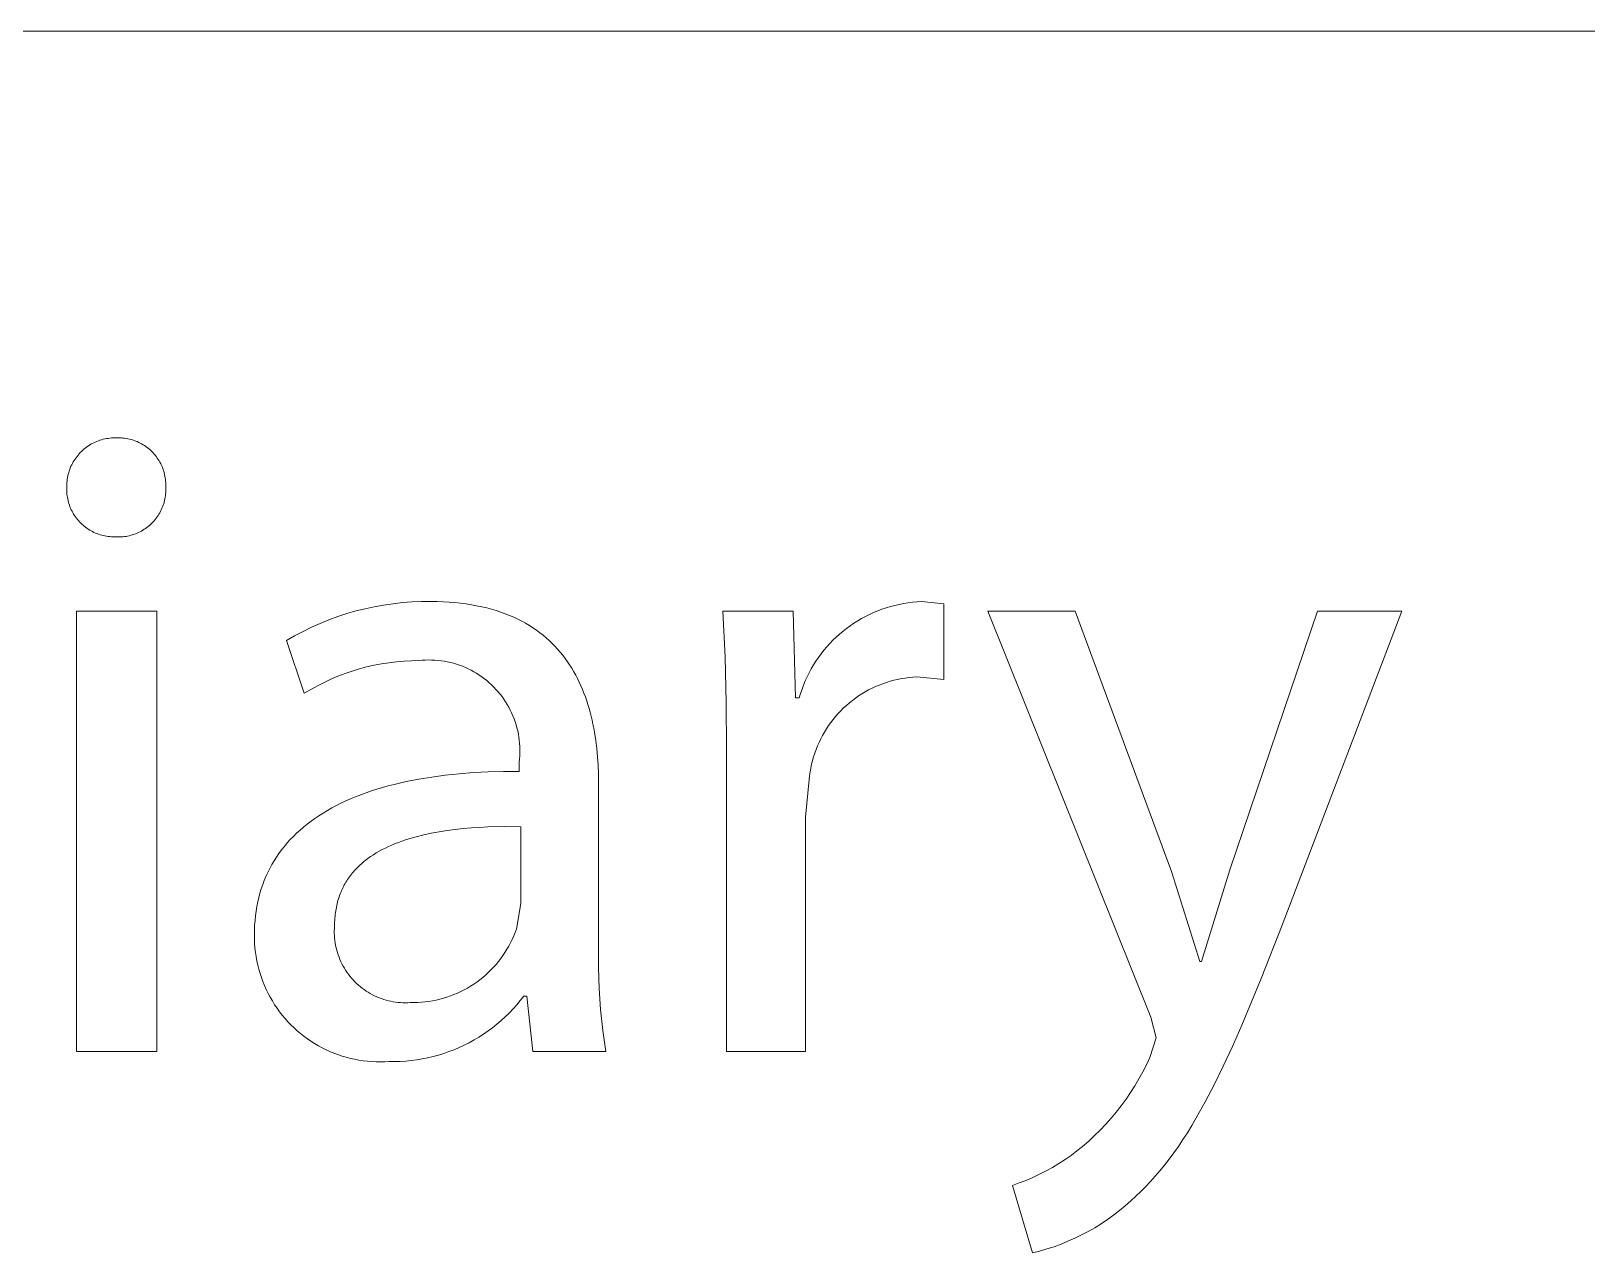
# Model space of a CAD drawing. Header units: millimetres. Extents: x -665 to 1920, y -373 to 1434.
# Drawn here: x 1763.02 to 1807.29, y -118.64 to -83.88 of the extents above; entities that cross this region are included whole.
import ezdxf

# ---------------------------------------------------------------- set-up
doc = ezdxf.new("R2010")
doc.units = ezdxf.units.MM
doc.header["$MEASUREMENT"] = 0
doc.layers.add('Domyślny', color=7, linetype='Continuous', true_color=0x000000)

msp = doc.modelspace()

# ---------------------------------------------------------------- linework, layer by layer
at = {"layer": 'Domyślny', "color": 18, "lineweight": 15, "true_color": 0x000000}
for p, q in [((1918.032, -83.877), (943.275, -83.877)), ((1764.722, -95.634), (1764.764, -95.611)), ((1764.764, -95.611), (1764.806, -95.589)), ((1764.806, -95.589), (1764.849, -95.569)), ((1764.849, -95.569), (1764.893, -95.551)), ((1764.893, -95.551), (1764.938, -95.533)), ((1764.938, -95.533), (1764.983, -95.518)), ((1764.983, -95.518), (1765.028, -95.504)), ((1765.028, -95.504), (1765.074, -95.491)), ((1765.074, -95.491), (1765.12, -95.48)), ((1765.12, -95.48), (1765.167, -95.471)), ((1765.167, -95.471), (1765.214, -95.464)), ((1765.214, -95.464), (1765.261, -95.458)), ((1765.261, -95.458), (1765.309, -95.453)), ((1765.309, -95.453), (1765.356, -95.451)), ((1765.356, -95.451), (1765.404, -95.45)), ((1765.404, -95.45), (1765.451, -95.45)), ((1765.451, -95.45), (1765.498, -95.449)), ((1765.498, -95.449), (1765.545, -95.449)), ((1765.545, -95.449), (1765.591, -95.451)), ((1765.591, -95.451), (1765.638, -95.455)), ((1765.638, -95.455), (1765.684, -95.46)), ((1765.684, -95.46), (1765.731, -95.467)), ((1765.731, -95.467), (1765.777, -95.475)), ((1765.777, -95.475), (1765.822, -95.485)), ((1765.822, -95.485), (1765.867, -95.497)), ((1765.867, -95.497), (1765.912, -95.51)), ((1765.912, -95.51), (1765.957, -95.524)), ((1765.957, -95.524), (1766, -95.541)), ((1766, -95.541), (1766.044, -95.558)), ((1766.044, -95.558), (1766.086, -95.578)), ((1766.086, -95.578), (1766.128, -95.598)), ((1766.128, -95.598), (1766.169, -95.62)), ((1766.169, -95.62), (1766.209, -95.644)), ((1764.248, -96.093), (1764.274, -96.053)), ((1764.274, -96.053), (1764.301, -96.014)), ((1764.301, -96.014), (1764.33, -95.976)), ((1764.33, -95.976), (1764.36, -95.939)), ((1764.36, -95.939), (1764.391, -95.903)), ((1764.391, -95.903), (1764.423, -95.868)), ((1764.423, -95.868), (1764.457, -95.834)), ((1764.457, -95.834), (1764.492, -95.802)), ((1764.492, -95.802), (1764.528, -95.771)), ((1764.528, -95.771), (1764.565, -95.741)), ((1764.565, -95.741), (1764.603, -95.712)), ((1764.603, -95.712), (1764.642, -95.685)), ((1764.642, -95.685), (1764.682, -95.659)), ((1764.682, -95.659), (1764.722, -95.634)), ((1766.209, -95.644), (1766.249, -95.669)), ((1766.249, -95.669), (1766.288, -95.695)), ((1766.288, -95.695), (1766.325, -95.723)), ((1766.325, -95.723), (1766.362, -95.751)), ((1766.362, -95.751), (1766.398, -95.782)), ((1766.398, -95.782), (1766.432, -95.813)), ((1766.432, -95.813), (1766.466, -95.846)), ((1766.466, -95.846), (1766.498, -95.879)), ((1766.498, -95.879), (1766.529, -95.914)), ((1766.529, -95.914), (1766.559, -95.95)), ((1766.559, -95.95), (1766.588, -95.987)), ((1766.588, -95.987), (1766.615, -96.025)), ((1766.615, -96.025), (1766.641, -96.063)), ((1766.641, -96.063), (1766.666, -96.103)), ((1764.069, -96.531), (1764.08, -96.485)), ((1764.08, -96.485), (1764.093, -96.439)), ((1764.093, -96.439), (1764.107, -96.394)), ((1764.107, -96.394), (1764.122, -96.349)), ((1764.122, -96.349), (1764.139, -96.304)), ((1764.139, -96.304), (1764.158, -96.26)), ((1764.158, -96.26), (1764.178, -96.217)), ((1764.178, -96.217), (1764.2, -96.175)), ((1764.2, -96.175), (1764.223, -96.133)), ((1764.223, -96.133), (1764.248, -96.093)), ((1766.666, -96.103), (1766.689, -96.144)), ((1766.689, -96.144), (1766.711, -96.185)), ((1766.711, -96.185), (1766.731, -96.227)), ((1766.731, -96.227), (1766.75, -96.269)), ((1766.75, -96.269), (1766.768, -96.313)), ((1766.768, -96.313), (1766.784, -96.357)), ((1766.784, -96.357), (1766.798, -96.401)), ((1766.798, -96.401), (1766.811, -96.446)), ((1766.811, -96.446), (1766.822, -96.491)), ((1766.822, -96.491), (1766.832, -96.537)), ((1764.038, -96.909), (1764.039, -96.862)), ((1764.038, -96.955), (1764.038, -96.909)), ((1764.039, -96.815), (1764.04, -96.767)), ((1764.039, -96.862), (1764.039, -96.815)), ((1764.04, -96.767), (1764.042, -96.72)), ((1764.042, -96.72), (1764.047, -96.672)), ((1764.047, -96.672), (1764.053, -96.625)), ((1764.053, -96.625), (1764.06, -96.578)), ((1764.06, -96.578), (1764.069, -96.531)), ((1766.832, -96.537), (1766.84, -96.583)), ((1766.84, -96.583), (1766.847, -96.629)), ((1766.847, -96.629), (1766.852, -96.676)), ((1766.852, -96.676), (1766.855, -96.722)), ((1766.855, -96.722), (1766.856, -96.769)), ((1766.856, -96.816), (1766.855, -96.862)), ((1766.855, -96.862), (1766.856, -96.909)), ((1766.856, -96.769), (1766.856, -96.816)), ((1766.856, -96.909), (1766.856, -96.956)), ((1764.041, -97.002), (1764.038, -96.955)), ((1764.044, -97.048), (1764.041, -97.002)), ((1764.049, -97.095), (1764.044, -97.048)), ((1764.056, -97.141), (1764.049, -97.095)), ((1764.065, -97.186), (1764.056, -97.141)), ((1764.075, -97.232), (1764.065, -97.186)), ((1764.086, -97.277), (1764.075, -97.232)), ((1764.099, -97.322), (1764.086, -97.277)), ((1764.114, -97.366), (1764.099, -97.322)), ((1764.13, -97.409), (1764.114, -97.366)), ((1766.781, -97.367), (1766.765, -97.411)), ((1766.796, -97.323), (1766.781, -97.367)), ((1766.809, -97.278), (1766.796, -97.323)), ((1766.82, -97.233), (1766.809, -97.278)), ((1766.83, -97.187), (1766.82, -97.233)), ((1766.839, -97.141), (1766.83, -97.187)), ((1766.845, -97.095), (1766.839, -97.141)), ((1766.85, -97.049), (1766.845, -97.095)), ((1766.854, -97.002), (1766.85, -97.049)), ((1766.856, -96.956), (1766.854, -97.002)), ((1764.148, -97.452), (1764.13, -97.409)), ((1764.167, -97.495), (1764.148, -97.452)), ((1764.188, -97.536), (1764.167, -97.495)), ((1764.21, -97.577), (1764.188, -97.536)), ((1764.233, -97.618), (1764.21, -97.577)), ((1764.258, -97.657), (1764.233, -97.618)), ((1764.284, -97.696), (1764.258, -97.657)), ((1764.312, -97.733), (1764.284, -97.696)), ((1764.34, -97.77), (1764.312, -97.733)), ((1764.37, -97.805), (1764.34, -97.77)), ((1764.402, -97.84), (1764.37, -97.805)), ((1766.525, -97.808), (1766.493, -97.843)), ((1766.555, -97.773), (1766.525, -97.808)), ((1766.584, -97.736), (1766.555, -97.773)), ((1766.611, -97.698), (1766.584, -97.736)), ((1766.637, -97.66), (1766.611, -97.698)), ((1766.662, -97.62), (1766.637, -97.66)), ((1766.685, -97.58), (1766.662, -97.62)), ((1766.708, -97.539), (1766.685, -97.58)), ((1766.728, -97.497), (1766.708, -97.539)), ((1766.747, -97.454), (1766.728, -97.497)), ((1766.765, -97.411), (1766.747, -97.454)), ((1764.434, -97.873), (1764.402, -97.84)), ((1764.468, -97.905), (1764.434, -97.873)), ((1764.502, -97.937), (1764.468, -97.905)), ((1764.538, -97.966), (1764.502, -97.937)), ((1764.575, -97.995), (1764.538, -97.966)), ((1764.612, -98.022), (1764.575, -97.995)), ((1764.651, -98.048), (1764.612, -98.022)), ((1764.69, -98.073), (1764.651, -98.048)), ((1764.731, -98.096), (1764.69, -98.073)), ((1764.772, -98.118), (1764.731, -98.096)), ((1764.813, -98.139), (1764.772, -98.118)), ((1764.856, -98.158), (1764.813, -98.139)), ((1764.899, -98.175), (1764.856, -98.158)), ((1764.943, -98.191), (1764.899, -98.175)), ((1764.987, -98.206), (1764.943, -98.191)), ((1765.032, -98.219), (1764.987, -98.206)), ((1765.077, -98.23), (1765.032, -98.219)), ((1765.122, -98.24), (1765.077, -98.23)), ((1765.168, -98.248), (1765.122, -98.24)), ((1765.214, -98.255), (1765.168, -98.248)), ((1765.26, -98.26), (1765.214, -98.255)), ((1765.307, -98.264), (1765.26, -98.26)), ((1765.353, -98.266), (1765.307, -98.264)), ((1765.4, -98.266), (1765.353, -98.266)), ((1765.446, -98.269), (1765.4, -98.266)), ((1765.493, -98.27), (1765.446, -98.269)), ((1765.54, -98.27), (1765.493, -98.27)), ((1765.586, -98.268), (1765.54, -98.27)), ((1765.633, -98.265), (1765.586, -98.268)), ((1765.679, -98.26), (1765.633, -98.265)), ((1765.725, -98.253), (1765.679, -98.26)), ((1765.771, -98.245), (1765.725, -98.253)), ((1765.817, -98.235), (1765.771, -98.245)), ((1765.862, -98.223), (1765.817, -98.235)), ((1765.907, -98.21), (1765.862, -98.223)), ((1765.951, -98.196), (1765.907, -98.21)), ((1765.995, -98.18), (1765.951, -98.196)), ((1766.038, -98.162), (1765.995, -98.18)), ((1766.081, -98.143), (1766.038, -98.162)), ((1766.123, -98.123), (1766.081, -98.143)), ((1766.164, -98.101), (1766.123, -98.123)), ((1766.204, -98.077), (1766.164, -98.101)), ((1766.244, -98.052), (1766.204, -98.077)), ((1766.282, -98.026), (1766.244, -98.052)), ((1766.32, -97.999), (1766.282, -98.026)), ((1766.357, -97.97), (1766.32, -97.999)), ((1766.393, -97.94), (1766.357, -97.97)), ((1766.427, -97.909), (1766.393, -97.94)), ((1766.461, -97.877), (1766.427, -97.909)), ((1766.493, -97.843), (1766.461, -97.877)), ((1764.315, -100.384), (1766.597, -100.384)), ((1764.315, -112.913), (1764.315, -100.384)), ((1766.597, -100.384), (1766.597, -112.913)), ((1771.751, -100.535), (1772.007, -100.451)), ((1772.007, -100.451), (1772.266, -100.376)), ((1772.266, -100.376), (1772.527, -100.31)), ((1772.527, -100.31), (1772.79, -100.254)), ((1772.79, -100.254), (1773.055, -100.206)), ((1773.055, -100.206), (1773.322, -100.168)), ((1773.322, -100.168), (1773.59, -100.139)), ((1773.59, -100.139), (1773.859, -100.119)), ((1773.859, -100.119), (1774.128, -100.109)), ((1774.128, -100.109), (1774.397, -100.108)), ((1774.397, -100.108), (1774.575, -100.11)), ((1774.575, -100.11), (1774.748, -100.115)), ((1774.748, -100.115), (1774.917, -100.125)), ((1774.917, -100.125), (1775.082, -100.138)), ((1775.082, -100.138), (1775.243, -100.154)), ((1775.243, -100.154), (1775.4, -100.174)), ((1775.4, -100.174), (1775.553, -100.198)), ((1775.553, -100.198), (1775.702, -100.225)), ((1775.702, -100.225), (1775.847, -100.255)), ((1775.847, -100.255), (1775.989, -100.289)), ((1775.989, -100.289), (1776.126, -100.325)), ((1776.126, -100.325), (1776.26, -100.365)), ((1776.26, -100.365), (1776.39, -100.408)), ((1776.39, -100.408), (1776.517, -100.454)), ((1776.517, -100.454), (1776.64, -100.503)), ((1782.77, -101.687), (1782.704, -100.385)), ((1782.704, -100.385), (1784.71, -100.385)), ((1784.71, -100.385), (1784.779, -102.848)), ((1786.767, -100.532), (1786.881, -100.475)), ((1786.881, -100.475), (1786.997, -100.422)), ((1786.997, -100.422), (1787.116, -100.372)), ((1787.116, -100.372), (1787.235, -100.327)), ((1787.235, -100.327), (1787.356, -100.286)), ((1787.356, -100.286), (1787.479, -100.249)), ((1787.479, -100.249), (1787.602, -100.216)), ((1787.602, -100.216), (1787.727, -100.188)), ((1787.727, -100.188), (1787.853, -100.164)), ((1787.853, -100.164), (1787.979, -100.144)), ((1787.979, -100.144), (1788.106, -100.128)), ((1788.106, -100.128), (1788.233, -100.117)), ((1788.233, -100.117), (1788.361, -100.11)), ((1788.361, -100.11), (1788.998, -100.17)), ((1788.998, -100.17), (1788.998, -102.322)), ((1794.882, -111.931), (1790.25, -100.384)), ((1790.25, -100.384), (1792.729, -100.384)), ((1792.729, -100.384), (1795.476, -107.789)), ((1797.138, -107.738), (1799.627, -100.384)), ((1802.029, -100.384), (1798.619, -109.314)), ((1799.627, -100.384), (1802.029, -100.384)), ((1770.761, -100.957), (1771.003, -100.839)), ((1771.003, -100.839), (1771.248, -100.729)), ((1771.248, -100.729), (1771.498, -100.627)), ((1771.498, -100.627), (1771.751, -100.535)), ((1776.64, -100.503), (1776.759, -100.555)), ((1776.759, -100.555), (1776.875, -100.609)), ((1776.875, -100.609), (1776.987, -100.667)), ((1776.987, -100.667), (1777.096, -100.727)), ((1777.096, -100.727), (1777.201, -100.79)), ((1777.201, -100.79), (1777.304, -100.855)), ((1777.304, -100.855), (1777.402, -100.923)), ((1777.402, -100.923), (1777.498, -100.993)), ((1786.127, -100.953), (1786.227, -100.874)), ((1786.227, -100.874), (1786.33, -100.798)), ((1786.33, -100.798), (1786.436, -100.726)), ((1786.436, -100.726), (1786.544, -100.658)), ((1786.544, -100.658), (1786.654, -100.593)), ((1786.654, -100.593), (1786.767, -100.532)), ((1770.29, -101.219), (1770.523, -101.084)), ((1770.798, -102.717), (1770.29, -101.219)), ((1770.523, -101.084), (1770.761, -100.957)), ((1777.498, -100.993), (1777.59, -101.066)), ((1777.59, -101.066), (1777.68, -101.141)), ((1777.68, -101.141), (1777.766, -101.218)), ((1777.766, -101.218), (1777.849, -101.298)), ((1777.849, -101.298), (1777.929, -101.38)), ((1777.929, -101.38), (1778.006, -101.463)), ((1785.667, -101.397), (1785.753, -101.302)), ((1785.753, -101.302), (1785.842, -101.21)), ((1785.842, -101.21), (1785.934, -101.121)), ((1785.934, -101.121), (1786.029, -101.035)), ((1786.029, -101.035), (1786.127, -100.953)), ((1773.418, -101.821), (1773.205, -101.847)), ((1773.632, -101.802), (1773.418, -101.821)), ((1773.846, -101.791), (1773.632, -101.802)), ((1774.061, -101.787), (1773.846, -101.791)), ((1774.151, -101.778), (1774.061, -101.787)), ((1774.24, -101.773), (1774.151, -101.778)), ((1774.33, -101.77), (1774.24, -101.773)), ((1774.42, -101.771), (1774.33, -101.77)), ((1774.51, -101.775), (1774.42, -101.771)), ((1774.6, -101.782), (1774.51, -101.775)), ((1774.689, -101.792), (1774.6, -101.782)), ((1774.778, -101.806), (1774.689, -101.792)), ((1774.866, -101.822), (1774.778, -101.806)), ((1774.954, -101.841), (1774.866, -101.822)), ((1778.006, -101.463), (1778.08, -101.549)), ((1778.08, -101.549), (1778.151, -101.637)), ((1778.151, -101.637), (1778.219, -101.727)), ((1778.219, -101.727), (1778.285, -101.818)), ((1778.285, -101.818), (1778.347, -101.911)), ((1782.804, -102.991), (1782.77, -101.687)), ((1785.29, -101.912), (1785.358, -101.804)), ((1785.358, -101.804), (1785.43, -101.699)), ((1785.43, -101.699), (1785.506, -101.595)), ((1785.506, -101.595), (1785.585, -101.495)), ((1785.585, -101.495), (1785.667, -101.397)), ((1771.755, -102.233), (1771.557, -102.316)), ((1771.956, -102.156), (1771.755, -102.233)), ((1772.159, -102.087), (1771.956, -102.156)), ((1772.365, -102.024), (1772.159, -102.087)), ((1772.572, -101.969), (1772.365, -102.024)), ((1772.782, -101.921), (1772.572, -101.969)), ((1772.993, -101.88), (1772.782, -101.921)), ((1773.205, -101.847), (1772.993, -101.88)), ((1775.041, -101.864), (1774.954, -101.841)), ((1775.127, -101.889), (1775.041, -101.864)), ((1775.213, -101.918), (1775.127, -101.889)), ((1775.297, -101.949), (1775.213, -101.918)), ((1775.38, -101.984), (1775.297, -101.949)), ((1775.462, -102.021), (1775.38, -101.984)), ((1775.542, -102.061), (1775.462, -102.021)), ((1775.621, -102.104), (1775.542, -102.061)), ((1775.699, -102.149), (1775.621, -102.104)), ((1775.775, -102.198), (1775.699, -102.149)), ((1775.849, -102.249), (1775.775, -102.198)), ((1775.921, -102.302), (1775.849, -102.249)), ((1778.347, -101.911), (1778.407, -102.006)), ((1778.407, -102.006), (1778.465, -102.103)), ((1778.465, -102.103), (1778.52, -102.201)), ((1778.52, -102.201), (1778.572, -102.301)), ((1785.054, -102.366), (1785.107, -102.25)), ((1785.107, -102.25), (1785.164, -102.135)), ((1785.164, -102.135), (1785.225, -102.023)), ((1785.225, -102.023), (1785.29, -101.912)), ((1788.114, -102.26), (1788.004, -102.27)), ((1788.223, -102.254), (1788.114, -102.26)), ((1788.998, -102.322), (1788.223, -102.254)), ((1770.982, -102.607), (1770.798, -102.717)), ((1771.171, -102.503), (1770.982, -102.607)), ((1771.362, -102.406), (1771.171, -102.503)), ((1771.557, -102.316), (1771.362, -102.406)), ((1775.992, -102.358), (1775.921, -102.302)), ((1776.06, -102.416), (1775.992, -102.358)), ((1776.126, -102.477), (1776.06, -102.416)), ((1776.191, -102.54), (1776.126, -102.477)), ((1776.252, -102.605), (1776.191, -102.54)), ((1776.312, -102.672), (1776.252, -102.605)), ((1776.369, -102.741), (1776.312, -102.672)), ((1778.572, -102.301), (1778.621, -102.402)), ((1778.621, -102.402), (1778.668, -102.505)), ((1778.668, -102.505), (1778.713, -102.609)), ((1778.713, -102.609), (1778.755, -102.715)), ((1784.919, -102.725), (1784.96, -102.604)), ((1784.96, -102.604), (1785.005, -102.484)), ((1785.005, -102.484), (1785.054, -102.366)), ((1786.759, -102.676), (1786.664, -102.733)), ((1786.855, -102.623), (1786.759, -102.676)), ((1786.953, -102.573), (1786.855, -102.623)), ((1787.053, -102.527), (1786.953, -102.573)), ((1787.154, -102.484), (1787.053, -102.527)), ((1787.256, -102.444), (1787.154, -102.484)), ((1787.36, -102.409), (1787.256, -102.444)), ((1787.465, -102.376), (1787.36, -102.409)), ((1787.572, -102.348), (1787.465, -102.376)), ((1787.679, -102.323), (1787.572, -102.348)), ((1787.787, -102.301), (1787.679, -102.323)), ((1787.895, -102.284), (1787.787, -102.301)), ((1788.004, -102.27), (1787.895, -102.284)), ((1776.424, -102.813), (1776.369, -102.741)), ((1776.477, -102.886), (1776.424, -102.813)), ((1776.526, -102.961), (1776.477, -102.886)), ((1776.573, -103.037), (1776.526, -102.961)), ((1776.618, -103.115), (1776.573, -103.037)), ((1776.659, -103.195), (1776.618, -103.115)), ((1778.755, -102.715), (1778.795, -102.821)), ((1778.795, -102.821), (1778.833, -102.929)), ((1778.833, -102.929), (1778.868, -103.038)), ((1778.868, -103.038), (1778.901, -103.147)), ((1778.901, -103.147), (1778.932, -103.258)), ((1782.807, -104.294), (1782.804, -102.991)), ((1784.779, -102.848), (1784.882, -102.848)), ((1784.882, -102.848), (1784.919, -102.725)), ((1786.144, -103.136), (1786.066, -103.213)), ((1786.225, -103.061), (1786.144, -103.136)), ((1786.308, -102.99), (1786.225, -103.061)), ((1786.394, -102.921), (1786.308, -102.99)), ((1786.482, -102.855), (1786.394, -102.921)), ((1786.572, -102.792), (1786.482, -102.855)), ((1786.664, -102.733), (1786.572, -102.792)), ((1776.698, -103.276), (1776.659, -103.195)), ((1776.734, -103.359), (1776.698, -103.276)), ((1776.767, -103.442), (1776.734, -103.359)), ((1776.798, -103.527), (1776.767, -103.442)), ((1776.825, -103.613), (1776.798, -103.527)), ((1778.932, -103.258), (1778.961, -103.37)), ((1778.961, -103.37), (1778.988, -103.482)), ((1778.988, -103.482), (1779.012, -103.596)), ((1785.781, -103.548), (1785.717, -103.637)), ((1785.848, -103.46), (1785.781, -103.548)), ((1785.917, -103.376), (1785.848, -103.46)), ((1785.99, -103.293), (1785.917, -103.376)), ((1786.066, -103.213), (1785.99, -103.293)), ((1776.849, -103.699), (1776.825, -103.613)), ((1776.87, -103.787), (1776.849, -103.699)), ((1776.888, -103.875), (1776.87, -103.787)), ((1776.903, -103.963), (1776.888, -103.875)), ((1776.915, -104.052), (1776.903, -103.963)), ((1779.012, -103.596), (1779.035, -103.71)), ((1779.035, -103.71), (1779.056, -103.825)), ((1779.056, -103.825), (1779.091, -104.056)), ((1785.493, -104.016), (1785.446, -104.115)), ((1785.544, -103.918), (1785.493, -104.016)), ((1785.599, -103.823), (1785.544, -103.918)), ((1785.656, -103.729), (1785.599, -103.823)), ((1785.717, -103.637), (1785.656, -103.729)), ((1776.924, -104.142), (1776.915, -104.052)), ((1776.93, -104.232), (1776.924, -104.142)), ((1776.928, -104.501), (1776.932, -104.411)), ((1776.932, -104.321), (1776.93, -104.232)), ((1776.932, -104.411), (1776.932, -104.321)), ((1779.091, -104.056), (1779.12, -104.289)), ((1779.12, -104.289), (1779.141, -104.524)), ((1782.807, -112.914), (1782.807, -104.294)), ((1785.324, -104.421), (1785.291, -104.526)), ((1785.361, -104.318), (1785.324, -104.421)), ((1785.402, -104.216), (1785.361, -104.318)), ((1785.446, -104.115), (1785.402, -104.216)), ((1776.911, -104.68), (1776.921, -104.591)), ((1776.911, -104.938), (1776.911, -104.68)), ((1776.921, -104.591), (1776.928, -104.501)), ((1779.141, -104.524), (1779.156, -104.759)), ((1779.156, -104.759), (1779.165, -104.995)), ((1785.212, -104.846), (1785.193, -104.954)), ((1785.234, -104.738), (1785.212, -104.846)), ((1785.261, -104.632), (1785.234, -104.738)), ((1785.291, -104.526), (1785.261, -104.632)), ((1773.023, -105.399), (1773.187, -105.353)), ((1773.187, -105.353), (1773.353, -105.31)), ((1773.353, -105.31), (1773.696, -105.23)), ((1773.696, -105.23), (1774.053, -105.16)), ((1774.053, -105.16), (1774.422, -105.1)), ((1774.422, -105.1), (1774.805, -105.049)), ((1774.805, -105.049), (1775.201, -105.007)), ((1775.201, -105.007), (1775.609, -104.975)), ((1775.609, -104.975), (1776.031, -104.953)), ((1776.031, -104.953), (1776.465, -104.941)), ((1776.465, -104.941), (1776.911, -104.938)), ((1779.165, -104.995), (1779.167, -105.231)), ((1779.167, -105.231), (1779.167, -109.915)), ((1785.167, -105.173), (1785.063, -106.24)), ((1785.178, -105.063), (1785.167, -105.173)), ((1785.193, -104.954), (1785.178, -105.063)), ((1771.841, -105.846), (1771.977, -105.782)), ((1771.977, -105.782), (1772.116, -105.721)), ((1772.116, -105.721), (1772.258, -105.661)), ((1772.258, -105.661), (1772.405, -105.604)), ((1772.405, -105.604), (1772.554, -105.549)), ((1772.554, -105.549), (1772.707, -105.497)), ((1772.707, -105.497), (1772.864, -105.447)), ((1772.864, -105.447), (1773.023, -105.399)), ((1771.1, -106.277), (1771.214, -106.2)), ((1771.214, -106.2), (1771.333, -106.125)), ((1771.333, -106.125), (1771.454, -106.052)), ((1771.454, -106.052), (1771.58, -105.981)), ((1771.58, -105.981), (1771.709, -105.912)), ((1771.709, -105.912), (1771.841, -105.846)), ((1785.063, -106.24), (1785.063, -112.914)), ((1770.58, -106.697), (1770.677, -106.609)), ((1770.677, -106.609), (1770.777, -106.523)), ((1770.777, -106.523), (1770.881, -106.439)), ((1770.881, -106.439), (1770.989, -106.357)), ((1770.989, -106.357), (1771.1, -106.277)), ((1774.634, -106.657), (1774.412, -106.698)), ((1774.859, -106.622), (1774.634, -106.657)), ((1775.088, -106.592), (1774.859, -106.622)), ((1775.319, -106.567), (1775.088, -106.592)), ((1775.553, -106.548), (1775.319, -106.567)), ((1775.787, -106.532), (1775.553, -106.548)), ((1776.023, -106.521), (1775.787, -106.532)), ((1776.495, -106.511), (1776.023, -106.521)), ((1776.963, -106.514), (1776.495, -106.511)), ((1776.963, -108.701), (1776.963, -106.514)), ((1770.152, -107.172), (1770.23, -107.073)), ((1770.23, -107.073), (1770.312, -106.976)), ((1770.312, -106.976), (1770.398, -106.881)), ((1770.398, -106.881), (1770.487, -106.788)), ((1770.487, -106.788), (1770.58, -106.697)), ((1773.104, -107.12), (1773.015, -107.165)), ((1773.194, -107.077), (1773.104, -107.12)), ((1773.287, -107.036), (1773.194, -107.077)), ((1773.381, -106.996), (1773.287, -107.036)), ((1773.477, -106.959), (1773.381, -106.996)), ((1773.575, -106.923), (1773.477, -106.959)), ((1773.675, -106.889), (1773.575, -106.923)), ((1773.776, -106.857), (1773.675, -106.889)), ((1773.878, -106.827), (1773.776, -106.857)), ((1773.983, -106.798), (1773.878, -106.827)), ((1774.195, -106.745), (1773.983, -106.798)), ((1774.412, -106.698), (1774.195, -106.745)), ((1769.875, -107.59), (1769.938, -107.483)), ((1769.938, -107.483), (1770.006, -107.377)), ((1770.006, -107.377), (1770.077, -107.273)), ((1770.077, -107.273), (1770.152, -107.172)), ((1772.424, -107.566), (1772.39, -107.597)), ((1772.459, -107.536), (1772.424, -107.566)), ((1772.495, -107.506), (1772.459, -107.536)), ((1772.531, -107.476), (1772.495, -107.506)), ((1772.606, -107.419), (1772.531, -107.476)), ((1772.683, -107.364), (1772.606, -107.419)), ((1772.763, -107.311), (1772.683, -107.364)), ((1772.845, -107.26), (1772.763, -107.311)), ((1772.929, -107.212), (1772.845, -107.26)), ((1773.015, -107.165), (1772.929, -107.212)), ((1769.658, -108.042), (1769.707, -107.926)), ((1769.707, -107.926), (1769.759, -107.812)), ((1769.759, -107.812), (1769.815, -107.7)), ((1769.815, -107.7), (1769.875, -107.59)), ((1772.031, -108.014), (1772.006, -108.052)), ((1772.057, -107.976), (1772.031, -108.014)), ((1772.083, -107.938), (1772.057, -107.976)), ((1772.111, -107.902), (1772.083, -107.938)), ((1772.139, -107.866), (1772.111, -107.902)), ((1772.168, -107.83), (1772.139, -107.866)), ((1772.197, -107.795), (1772.168, -107.83)), ((1772.228, -107.761), (1772.197, -107.795)), ((1772.259, -107.727), (1772.228, -107.761)), ((1772.29, -107.693), (1772.259, -107.727)), ((1772.323, -107.661), (1772.29, -107.693)), ((1772.356, -107.629), (1772.323, -107.661)), ((1772.39, -107.597), (1772.356, -107.629)), ((1795.476, -107.789), (1796.277, -110.347)), ((1796.329, -110.347), (1797.138, -107.738)), ((1769.503, -108.528), (1769.536, -108.403)), ((1769.536, -108.403), (1769.573, -108.281)), ((1769.573, -108.281), (1769.614, -108.161)), ((1769.614, -108.161), (1769.658, -108.042)), ((1771.818, -108.427), (1771.801, -108.472)), ((1771.835, -108.383), (1771.818, -108.427)), ((1771.854, -108.34), (1771.835, -108.383)), ((1771.873, -108.297), (1771.854, -108.34)), ((1771.893, -108.254), (1771.873, -108.297)), ((1771.914, -108.213), (1771.893, -108.254)), ((1771.936, -108.172), (1771.914, -108.213)), ((1771.958, -108.131), (1771.936, -108.172)), ((1771.982, -108.092), (1771.958, -108.131)), ((1772.006, -108.052), (1771.982, -108.092)), ((1769.426, -108.914), (1769.448, -108.783)), ((1769.448, -108.783), (1769.473, -108.654)), ((1769.473, -108.654), (1769.503, -108.528)), ((1771.691, -108.906), (1771.684, -108.958)), ((1771.7, -108.855), (1771.691, -108.906)), ((1771.709, -108.805), (1771.7, -108.855)), ((1771.719, -108.755), (1771.709, -108.805)), ((1771.731, -108.707), (1771.719, -108.755)), ((1771.743, -108.658), (1771.731, -108.707)), ((1771.756, -108.611), (1771.743, -108.658)), ((1771.77, -108.564), (1771.756, -108.611)), ((1771.785, -108.518), (1771.77, -108.564)), ((1771.801, -108.472), (1771.785, -108.518)), ((1776.834, -109.425), (1776.963, -108.701)), ((1769.379, -109.456), (1769.385, -109.318)), ((1769.385, -109.318), (1769.395, -109.181)), ((1769.395, -109.181), (1769.409, -109.046)), ((1769.409, -109.046), (1769.426, -108.914)), ((1771.659, -109.339), (1771.654, -109.408)), ((1771.661, -109.226), (1771.659, -109.282)), ((1771.659, -109.282), (1771.659, -109.339)), ((1771.663, -109.171), (1771.661, -109.226)), ((1771.667, -109.117), (1771.663, -109.171)), ((1771.672, -109.063), (1771.667, -109.117)), ((1771.677, -109.01), (1771.672, -109.063)), ((1771.684, -108.958), (1771.677, -109.01)), ((1798.619, -109.314), (1798.028, -110.829)), ((1769.377, -109.597), (1769.379, -109.456)), ((1769.378, -109.72), (1769.377, -109.597)), ((1769.383, -109.843), (1769.378, -109.72)), ((1771.654, -109.408), (1771.652, -109.477)), ((1771.652, -109.477), (1771.652, -109.547)), ((1771.652, -109.547), (1771.655, -109.617)), ((1771.655, -109.617), (1771.66, -109.686)), ((1771.66, -109.686), (1771.667, -109.755)), ((1771.667, -109.755), (1771.677, -109.824)), ((1776.667, -109.815), (1776.714, -109.72)), ((1776.714, -109.72), (1776.757, -109.623)), ((1776.757, -109.623), (1776.797, -109.524)), ((1776.797, -109.524), (1776.834, -109.425)), ((1769.393, -109.965), (1769.383, -109.843)), ((1769.406, -110.088), (1769.393, -109.965)), ((1769.424, -110.209), (1769.406, -110.088)), ((1769.446, -110.331), (1769.424, -110.209)), ((1771.677, -109.824), (1771.689, -109.892)), ((1771.689, -109.892), (1771.704, -109.96)), ((1771.704, -109.96), (1771.721, -110.028)), ((1771.721, -110.028), (1771.74, -110.095)), ((1771.74, -110.095), (1771.761, -110.161)), ((1771.761, -110.161), (1771.785, -110.226)), ((1771.785, -110.226), (1771.811, -110.291)), ((1776.387, -110.266), (1776.449, -110.18)), ((1776.449, -110.18), (1776.508, -110.091)), ((1776.508, -110.091), (1776.564, -110.001)), ((1776.564, -110.001), (1776.617, -109.909)), ((1776.617, -109.909), (1776.667, -109.815)), ((1779.167, -109.915), (1779.168, -110.517)), ((1769.472, -110.451), (1769.446, -110.331)), ((1769.503, -110.57), (1769.472, -110.451)), ((1769.537, -110.688), (1769.503, -110.57)), ((1771.811, -110.291), (1771.839, -110.354)), ((1771.839, -110.354), (1771.87, -110.417)), ((1771.87, -110.417), (1771.902, -110.479)), ((1771.902, -110.479), (1771.937, -110.539)), ((1771.937, -110.539), (1771.973, -110.598)), ((1771.973, -110.598), (1772.012, -110.656)), ((1772.012, -110.656), (1772.053, -110.712)), ((1775.956, -110.734), (1776.034, -110.662)), ((1776.034, -110.662), (1776.11, -110.588)), ((1776.11, -110.588), (1776.184, -110.511)), ((1776.184, -110.511), (1776.254, -110.432)), ((1776.254, -110.432), (1776.322, -110.35)), ((1776.322, -110.35), (1776.387, -110.266)), ((1779.168, -110.517), (1779.188, -111.118)), ((1796.277, -110.347), (1796.329, -110.347)), ((1769.576, -110.805), (1769.537, -110.688)), ((1769.618, -110.92), (1769.576, -110.805)), ((1769.664, -111.034), (1769.618, -110.92)), ((1769.715, -111.147), (1769.664, -111.034)), ((1772.053, -110.712), (1772.095, -110.767)), ((1772.095, -110.767), (1772.14, -110.821)), ((1772.14, -110.821), (1772.186, -110.873)), ((1772.186, -110.873), (1772.234, -110.923)), ((1772.234, -110.923), (1772.284, -110.972)), ((1772.284, -110.972), (1772.335, -111.019)), ((1772.335, -111.019), (1772.388, -111.064)), ((1772.388, -111.064), (1772.443, -111.107)), ((1772.443, -111.107), (1772.499, -111.148)), ((1775.346, -111.156), (1775.439, -111.105)), ((1775.439, -111.105), (1775.53, -111.051)), ((1775.53, -111.051), (1775.62, -110.993)), ((1775.62, -110.993), (1775.707, -110.933)), ((1775.707, -110.933), (1775.792, -110.869)), ((1775.792, -110.869), (1775.875, -110.803)), ((1775.875, -110.803), (1775.956, -110.734)), ((1779.188, -111.118), (1779.23, -111.718)), ((1798.028, -110.829), (1797.474, -112.163)), ((1769.769, -111.257), (1769.715, -111.147)), ((1769.827, -111.366), (1769.769, -111.257)), ((1769.888, -111.472), (1769.827, -111.366)), ((1769.953, -111.577), (1769.888, -111.472)), ((1772.499, -111.148), (1772.556, -111.188)), ((1772.556, -111.188), (1772.615, -111.225)), ((1772.615, -111.225), (1772.674, -111.26)), ((1772.674, -111.26), (1772.736, -111.293)), ((1772.736, -111.293), (1772.798, -111.325)), ((1772.798, -111.325), (1772.861, -111.354)), ((1772.861, -111.354), (1772.925, -111.38)), ((1772.925, -111.38), (1772.99, -111.405)), ((1772.99, -111.405), (1773.056, -111.427)), ((1773.056, -111.427), (1773.123, -111.447)), ((1773.123, -111.447), (1773.19, -111.465)), ((1773.19, -111.465), (1773.258, -111.48)), ((1773.258, -111.48), (1773.326, -111.493)), ((1773.326, -111.493), (1773.395, -111.504)), ((1773.395, -111.504), (1773.464, -111.512)), ((1773.464, -111.512), (1773.534, -111.518)), ((1773.534, -111.518), (1773.603, -111.521)), ((1773.603, -111.521), (1773.673, -111.522)), ((1773.673, -111.522), (1773.742, -111.521)), ((1773.742, -111.521), (1773.812, -111.517)), ((1773.812, -111.517), (1773.918, -111.518)), ((1773.918, -111.518), (1774.024, -111.515)), ((1774.024, -111.515), (1774.13, -111.509)), ((1774.13, -111.509), (1774.236, -111.499)), ((1774.236, -111.499), (1774.341, -111.485)), ((1774.341, -111.485), (1774.446, -111.468)), ((1774.446, -111.468), (1774.55, -111.447)), ((1774.55, -111.447), (1774.654, -111.423)), ((1774.654, -111.423), (1774.756, -111.395)), ((1774.756, -111.395), (1774.858, -111.364)), ((1774.858, -111.364), (1774.958, -111.329)), ((1774.958, -111.329), (1775.057, -111.291)), ((1775.057, -111.291), (1775.155, -111.249)), ((1775.155, -111.249), (1775.251, -111.204)), ((1775.251, -111.204), (1775.346, -111.156)), ((1776.944, -111.461), (1776.842, -111.582)), ((1777.041, -111.336), (1776.944, -111.461)), ((1777.127, -111.336), (1777.041, -111.336)), ((1777.299, -112.912), (1777.127, -111.336)), ((1770.022, -111.679), (1769.953, -111.577)), ((1770.094, -111.778), (1770.022, -111.679)), ((1770.17, -111.875), (1770.094, -111.778)), ((1770.249, -111.97), (1770.17, -111.875)), ((1770.331, -112.061), (1770.249, -111.97)), ((1776.515, -111.925), (1776.398, -112.031)), ((1776.628, -111.814), (1776.515, -111.925)), ((1776.737, -111.7), (1776.628, -111.814)), ((1776.842, -111.582), (1776.737, -111.7)), ((1779.23, -111.718), (1779.292, -112.316)), ((1795.037, -112.525), (1794.882, -111.931)), ((1770.416, -112.15), (1770.331, -112.061)), ((1770.505, -112.236), (1770.416, -112.15)), ((1770.596, -112.318), (1770.505, -112.236)), ((1770.69, -112.398), (1770.596, -112.318)), ((1770.786, -112.474), (1770.69, -112.398)), ((1775.898, -112.416), (1775.765, -112.501)), ((1776.028, -112.326), (1775.898, -112.416)), ((1776.154, -112.232), (1776.028, -112.326)), ((1776.278, -112.134), (1776.154, -112.232)), ((1776.398, -112.031), (1776.278, -112.134)), ((1779.292, -112.316), (1779.374, -112.912)), ((1797.474, -112.163), (1797.208, -112.766)), ((1770.885, -112.547), (1770.786, -112.474)), ((1770.987, -112.616), (1770.885, -112.547)), ((1771.091, -112.682), (1770.987, -112.616)), ((1771.197, -112.745), (1771.091, -112.682)), ((1771.305, -112.803), (1771.197, -112.745)), ((1771.415, -112.858), (1771.305, -112.803)), ((1771.527, -112.909), (1771.415, -112.858)), ((1775.061, -112.858), (1774.913, -112.914)), ((1775.206, -112.796), (1775.061, -112.858)), ((1775.35, -112.729), (1775.206, -112.796)), ((1775.49, -112.658), (1775.35, -112.729)), ((1775.629, -112.582), (1775.49, -112.658)), ((1775.765, -112.501), (1775.629, -112.582)), ((1794.856, -113.076), (1795.037, -112.525)), ((1797.208, -112.766), (1796.947, -113.33)), ((1766.597, -112.913), (1764.315, -112.913)), ((1771.641, -112.956), (1771.527, -112.909)), ((1771.756, -112.999), (1771.641, -112.956)), ((1771.873, -113.038), (1771.756, -112.999)), ((1771.991, -113.073), (1771.873, -113.038)), ((1772.11, -113.105), (1771.991, -113.073)), ((1772.23, -113.131), (1772.11, -113.105)), ((1772.351, -113.154), (1772.23, -113.131)), ((1772.472, -113.173), (1772.351, -113.154)), ((1772.594, -113.187), (1772.472, -113.173)), ((1772.717, -113.198), (1772.594, -113.187)), ((1772.84, -113.204), (1772.717, -113.198)), ((1772.963, -113.205), (1772.84, -113.204)), ((1773.086, -113.203), (1772.963, -113.205)), ((1773.209, -113.196), (1773.086, -113.203)), ((1773.367, -113.197), (1773.209, -113.196)), ((1773.525, -113.193), (1773.367, -113.197)), ((1773.682, -113.183), (1773.525, -113.193)), ((1773.84, -113.168), (1773.682, -113.183)), ((1773.996, -113.147), (1773.84, -113.168)), ((1774.152, -113.121), (1773.996, -113.147)), ((1774.307, -113.09), (1774.152, -113.121)), ((1774.461, -113.054), (1774.307, -113.09)), ((1774.613, -113.013), (1774.461, -113.054)), ((1774.764, -112.966), (1774.613, -113.013)), ((1774.913, -112.914), (1774.764, -112.966)), ((1779.374, -112.912), (1777.299, -112.912)), ((1785.063, -112.914), (1782.807, -112.914)), ((1794.657, -113.488), (1794.76, -113.284)), ((1794.76, -113.284), (1794.856, -113.076)), ((1796.947, -113.33), (1796.689, -113.855)), ((1794.431, -113.885), (1794.547, -113.688)), ((1794.547, -113.688), (1794.657, -113.488)), ((1794.18, -114.267), (1794.308, -114.078)), ((1794.308, -114.078), (1794.431, -113.885)), ((1796.689, -113.855), (1796.434, -114.343)), ((1793.758, -114.807), (1793.904, -114.631)), ((1793.904, -114.631), (1794.045, -114.451)), ((1794.045, -114.451), (1794.18, -114.267)), ((1796.434, -114.343), (1796.18, -114.797)), ((1793.448, -115.143), (1793.606, -114.977)), ((1793.606, -114.977), (1793.758, -114.807)), ((1796.053, -115.012), (1795.926, -115.219)), ((1796.18, -114.797), (1796.053, -115.012)), ((1792.945, -115.608), (1793.118, -115.459)), ((1793.118, -115.459), (1793.285, -115.303)), ((1793.285, -115.303), (1793.448, -115.143)), ((1795.798, -115.417), (1795.67, -115.609)), ((1795.926, -115.219), (1795.798, -115.417)), ((1792.269, -116.099), (1792.444, -115.985)), ((1792.444, -115.985), (1792.615, -115.865)), ((1792.615, -115.865), (1792.782, -115.74)), ((1792.782, -115.74), (1792.945, -115.608)), ((1795.41, -115.97), (1795.279, -116.14)), ((1795.54, -115.793), (1795.41, -115.97)), ((1795.67, -115.609), (1795.54, -115.793)), ((1791.532, -116.493), (1791.721, -116.404)), ((1791.721, -116.404), (1791.907, -116.309)), ((1791.907, -116.309), (1792.09, -116.207)), ((1792.09, -116.207), (1792.269, -116.099)), ((1795.146, -116.303), (1795.012, -116.461)), ((1795.279, -116.14), (1795.146, -116.303)), ((1790.947, -116.719), (1791.144, -116.65)), ((1791.515, -118.639), (1790.947, -116.719)), ((1791.144, -116.65), (1791.339, -116.575)), ((1791.339, -116.575), (1791.532, -116.493)), ((1794.739, -116.756), (1794.6, -116.896)), ((1794.877, -116.611), (1794.739, -116.756)), ((1795.012, -116.461), (1794.877, -116.611)), ((1794.155, -117.3), (1793.99, -117.437)), ((1794.314, -117.158), (1794.155, -117.3)), ((1794.458, -117.029), (1794.314, -117.158)), ((1794.6, -116.896), (1794.458, -117.029)), ((1793.649, -117.692), (1793.471, -117.811)), ((1793.822, -117.567), (1793.649, -117.692)), ((1793.99, -117.437), (1793.822, -117.567)), ((1792.916, -118.13), (1792.724, -118.223)), ((1793.105, -118.03), (1792.916, -118.13)), ((1793.29, -117.924), (1793.105, -118.03)), ((1793.471, -117.811), (1793.29, -117.924)), ((1791.722, -118.587), (1791.515, -118.639)), ((1791.928, -118.528), (1791.722, -118.587)), ((1792.131, -118.463), (1791.928, -118.528)), ((1792.331, -118.39), (1792.131, -118.463)), ((1792.529, -118.31), (1792.331, -118.39)), ((1792.724, -118.223), (1792.529, -118.31))]:
    msp.add_line(p, q, dxfattribs=at)

doc.saveas('drawing.dxf')
